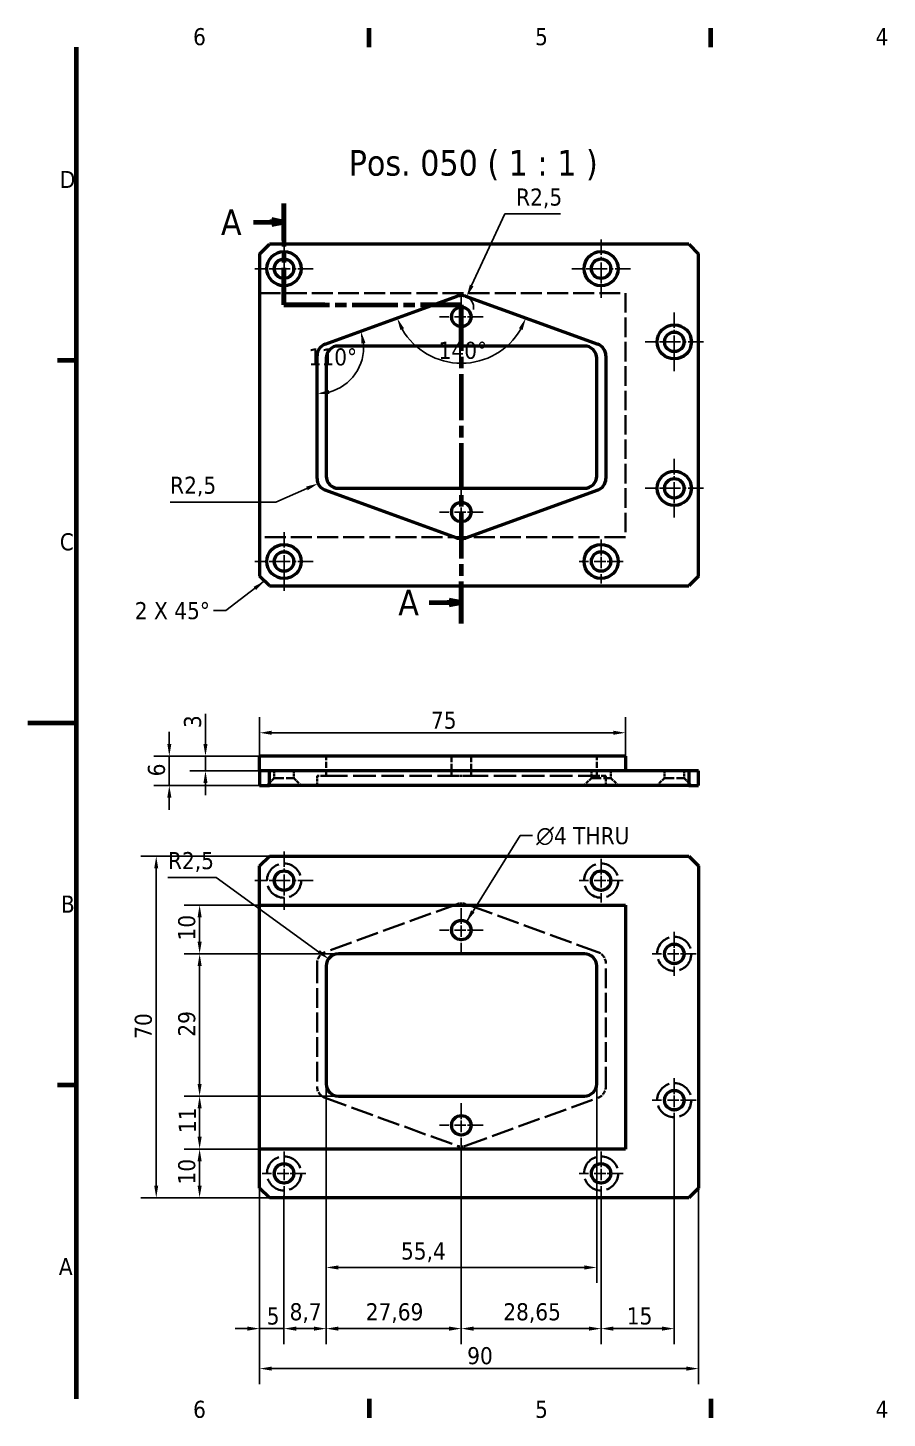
# Model space of a CAD drawing. Header units: millimetres. Extents: x 0 to 420, y 0 to 297.
# Drawn here: x 0 to 176.2, y 6 to 291 of the extents above; entities that cross this region are included whole.
import ezdxf

# ---------------------------------------------------------------- set-up
doc = ezdxf.new("R2010")
doc.units = ezdxf.units.MM
doc.linetypes.add('CHAIN', pattern=[0.3543, 0.2362, -0.0295, 0.0591, -0.0295])
doc.linetypes.add('DASHED', pattern=[0.2068, 0.1655, -0.0413])
for name, color, linetype, lineweight in [('Border (ISO)', 7, 'Continuous', 70), ('Center Mark (ISO)', 7, 'Continuous', 25), ('Dimension (ISO)', 7, 'Continuous', 25), ('Hidden (ISO)', 7, 'DASHED', 35), ('Section Line (ISO)', 7, 'CHAIN', 70), ('Symbol (ISO)', 7, 'Continuous', 25), ('Visible (ISO)', 7, 'Continuous', 50)]:
    doc.layers.add(name, color=color, linetype=linetype, lineweight=lineweight)
doc.styles.add('Label Text (ISO)', font='tahoma.ttf')
doc.styles.add('Note Text (ISO)', font='tahoma.ttf')
doc.styles.add('Text Style45', font='tahoma.ttf')
doc.dimstyles.new('Default - Method 1b (ISO)', dxfattribs={"dimtxt": 3.5, "dimasz": 2.5, "dimexe": 3.175, "dimexo": 0, "dimgap": 0.762, "dimtad": 1, "dimtoh": 1, "dimrnd": 1e-08, "dimtxsty": 'Note Text (ISO)', "dimcen": 0.09, "dimdle": 10, "dimclrd": 256, "dimclre": 256, "dimclrt": 256, "dimazin": 2, "dimtfac": 1, "dimtmove": 0, "dimatfit": 3, "dimfxl": 0, "dimtolj": 1, "dimlwd": -1, "dimlwe": -1, "dimarcsym": 0})
doc.dimstyles.new('Default - Method 1b (ISO)$7', dxfattribs={"dimtxt": 3.5, "dimasz": 2.5, "dimexe": 3.175, "dimexo": 0, "dimgap": 0.762, "dimtad": 1, "dimtoh": 1, "dimrnd": 1e-08, "dimtxsty": 'Note Text (ISO)', "dimcen": 0.09, "dimdle": 10, "dimclrd": 256, "dimclre": 256, "dimclrt": 256, "dimazin": 2, "dimtfac": 1, "dimtmove": 0, "dimatfit": 3, "dimfxl": 0, "dimtolj": 1, "dimlwd": -1, "dimlwe": -1, "dimarcsym": 0})
doc.dimstyles.new('Default - Method 2b (ISO)$7', dxfattribs={"dimtxt": 3.5, "dimasz": 2.5, "dimexe": 3.175, "dimexo": 0, "dimgap": 0.762, "dimtad": 1, "dimtih": 1, "dimtoh": 1, "dimrnd": 1e-08, "dimtxsty": 'Note Text (ISO)', "dimcen": 0.09, "dimdle": 10, "dimclrd": 256, "dimclre": 256, "dimclrt": 256, "dimazin": 2, "dimtfac": 1, "dimtmove": 0, "dimatfit": 3, "dimfxl": 0, "dimtolj": 1, "dimlwd": -1, "dimlwe": -1, "dimarcsym": 0})

# ---------------------------------------------------------------- blocks, each defined once
blk = doc.blocks.new('Borders Default Border')
at = {"layer": 'Border (ISO)'}
for p, q in [((70, 287), (70, 290.9)), ((140, 287), (140, 290.9)), ((10, 222.75), (6.1, 222.75)), ((10, 74.25), (6.1, 74.25)), ((70, 10), (70, 6.1)), ((140, 10), (140, 6.1))]:
    blk.add_line(p, q, dxfattribs=at)
at = {"layer": 'Border (ISO)', "flags": 128}
for points in [[(10, 10), (10, 287)], [(0, 148.5), (10, 148.5)]]:
    blk.add_lwpolyline(points, dxfattribs=at)
at = {"layer": 'Border (ISO)', "char_height": 3.5, "attachment_point": 7, "style": 'Note Text (ISO)'}
for s, insert in [('6', (33.88, 287.33)), ('5', (103.98, 287.33)), ('4', (173.78, 287.4)), ('D', (6.57, 258.13)), ('C', (6.56, 183.81)), ('B', (6.78, 109.63)), ('A', (6.36, 35.38)), ('6', (33.88, 6.03)), ('5', (103.98, 6.03)), ('4', (173.78, 6.1))]:
    blk.add_mtext(s, dxfattribs=dict(at, insert=insert))
blk = doc.blocks.new('2dTransSection0')
at = {"layer": 'Section Line (ISO)', "linetype": 'CHAIN', "ltscale": 37.170502}
blk.add_line((52.52, 254.92), (52.52, 234.18), dxfattribs=at)
at = {"layer": 'Section Line (ISO)', "linetype": 'Continuous', "lineweight": 140}
for p, q in [((52.52, 254.92), (52.52, 247.35)), ((52.52, 241.75), (52.52, 234.18)), ((52.52, 234.18), (60.91, 234.18)), ((80.49, 234.18), (88.87, 234.18)), ((88.87, 234.18), (88.87, 225.6)), ((88.87, 177.47), (88.87, 168.89))]:
    blk.add_line(p, q, dxfattribs=at)
at = {"layer": 'Section Line (ISO)', "linetype": 'Continuous'}
for p, q in [((46.25, 251.14), (50.02, 251.14)), ((52.52, 251.14), (50.02, 251.64)), ((50.02, 251.64), (50.02, 250.64)), ((50.02, 251.14), (52.52, 251.14)), ((50.02, 250.64), (52.52, 251.14)), ((82.28, 173.18), (86.37, 173.18)), ((88.87, 173.18), (86.37, 173.68)), ((86.37, 173.68), (86.37, 172.68)), ((86.37, 173.18), (88.87, 173.18)), ((86.37, 172.68), (88.87, 173.18))]:
    blk.add_line(p, q, dxfattribs=at)
at = {"layer": 'Section Line (ISO)', "linetype": 'CHAIN', "ltscale": 39.462791}
blk.add_line((52.52, 234.18), (88.87, 234.18), dxfattribs=at)
at = {"layer": 'Section Line (ISO)', "linetype": 'CHAIN', "ltscale": 40.016548}
blk.add_line((88.87, 234.18), (88.87, 168.89), dxfattribs=at)
at = {"layer": 'Section Line (ISO)', "linetype": 'Continuous', "flags": 128}
for points in [[(50.02, 250.64), (52.52, 251.14)], [(86.37, 172.68), (88.87, 173.18)]]:
    blk.add_lwpolyline(points, dxfattribs=at)
at = {"layer": 'Section Line (ISO)'}
for points in [[(50.02, 250.64), (52.52, 251.14), (50.02, 251.64), (50.02, 250.64)], [(86.37, 172.68), (88.87, 173.18), (86.37, 173.68), (86.37, 172.68)]]:
    blk.add_solid(points, dxfattribs=at)
at = {"layer": 'Section Line (ISO)', "char_height": 5.25, "attachment_point": 7, "style": 'Label Text (ISO)'}
for insert in [(39.59, 248.51), (75.94, 170.56)]:
    blk.add_mtext('A', dxfattribs=dict(at, insert=insert))
blk = doc.blocks.new('*D8')
at = {"layer": 'Defpoints', "color": 0}
for p in [(47.52, 61.19), (52.52, 51.69), (52.52, 24.38)]:
    blk.add_point(p, dxfattribs=at)
at = {"layer": 'Dimension (ISO)'}
for p, q in [((47.52, 61.19), (47.52, 21.21)), ((52.52, 51.69), (52.52, 21.21)), ((45.02, 24.38), (42.52, 24.38)), ((47.52, 24.38), (52.52, 24.38)), ((55.02, 24.38), (57.52, 24.38))]:
    blk.add_line(p, q, dxfattribs=at)
for points in [[(45.02, 24.8), (45.02, 23.96), (47.52, 24.38)], [(55.02, 24.8), (55.02, 23.96), (52.52, 24.38)]]:
    blk.add_solid(points, dxfattribs=at)
at = {"layer": 'Dimension (ISO)', "insert": (48.98, 28.72), "char_height": 3.5, "attachment_point": 1, "style": 'Note Text (ISO)'}
blk.add_mtext('\\A1;5', dxfattribs=at)
blk = doc.blocks.new('*D9')
at = {"layer": 'Defpoints', "color": 0}
for p in [(61.17, 74.54), (52.52, 51.69), (52.52, 24.38)]:
    blk.add_point(p, dxfattribs=at)
at = {"layer": 'Dimension (ISO)'}
for p, q in [((61.17, 74.54), (61.17, 21.21)), ((52.52, 51.69), (52.52, 21.21)), ((58.67, 24.38), (55.02, 24.38))]:
    blk.add_line(p, q, dxfattribs=at)
for points in [[(55.02, 24.8), (55.02, 23.96), (52.52, 24.38)], [(58.67, 24.8), (58.67, 23.96), (61.17, 24.38)]]:
    blk.add_solid(points, dxfattribs=at)
at = {"layer": 'Dimension (ISO)', "insert": (53.67, 29.59), "char_height": 3.5, "attachment_point": 1, "style": 'Note Text (ISO)'}
blk.add_mtext('\\A1;8,7', dxfattribs=at)
blk = doc.blocks.new('*D10')
at = {"layer": 'Defpoints', "color": 0}
for p in [(61.17, 74.54), (88.87, 61.55), (88.87, 24.38)]:
    blk.add_point(p, dxfattribs=at)
at = {"layer": 'Dimension (ISO)'}
for p, q in [((61.17, 74.54), (61.17, 21.21)), ((88.87, 61.55), (88.87, 21.21)), ((63.67, 24.38), (86.37, 24.38))]:
    blk.add_line(p, q, dxfattribs=at)
for points in [[(63.67, 24.8), (63.67, 23.96), (61.17, 24.38)], [(86.37, 24.8), (86.37, 23.96), (88.87, 24.38)]]:
    blk.add_solid(points, dxfattribs=at)
at = {"layer": 'Dimension (ISO)', "insert": (69.27, 29.59), "char_height": 3.5, "attachment_point": 1, "style": 'Note Text (ISO)'}
blk.add_mtext('\\A1;27,69', dxfattribs=at)
blk = doc.blocks.new('*D11')
at = {"layer": 'Defpoints', "color": 0}
for p in [(88.87, 61.55), (117.52, 51.69), (117.52, 24.38)]:
    blk.add_point(p, dxfattribs=at)
at = {"layer": 'Dimension (ISO)'}
for p, q in [((88.87, 61.55), (88.87, 21.21)), ((117.52, 51.69), (117.52, 21.21)), ((91.37, 24.38), (115.02, 24.38))]:
    blk.add_line(p, q, dxfattribs=at)
for points in [[(91.37, 24.8), (91.37, 23.96), (88.87, 24.38)], [(115.02, 24.8), (115.02, 23.96), (117.52, 24.38)]]:
    blk.add_solid(points, dxfattribs=at)
at = {"layer": 'Dimension (ISO)', "insert": (97.47, 29.59), "char_height": 3.5, "attachment_point": 1, "style": 'Note Text (ISO)'}
blk.add_mtext('\\A1;28,65', dxfattribs=at)
blk = doc.blocks.new('*D12')
at = {"layer": 'Defpoints', "color": 0}
for p in [(132.52, 66.69), (117.52, 51.69), (132.52, 24.38)]:
    blk.add_point(p, dxfattribs=at)
at = {"layer": 'Dimension (ISO)'}
for p, q in [((132.52, 66.69), (132.52, 21.21)), ((117.52, 51.69), (117.52, 21.21)), ((120.02, 24.38), (130.02, 24.38))]:
    blk.add_line(p, q, dxfattribs=at)
for points in [[(120.02, 24.8), (120.02, 23.96), (117.52, 24.38)], [(130.02, 24.8), (130.02, 23.96), (132.52, 24.38)]]:
    blk.add_solid(points, dxfattribs=at)
at = {"layer": 'Dimension (ISO)', "insert": (122.79, 28.73), "char_height": 3.5, "attachment_point": 1, "style": 'Note Text (ISO)'}
blk.add_mtext('\\A1;15', dxfattribs=at)
blk = doc.blocks.new('*D13')
at = {"layer": 'Defpoints', "color": 0}
for p in [(47.52, 61.19), (137.52, 53.19), (137.52, 16.19)]:
    blk.add_point(p, dxfattribs=at)
at = {"layer": 'Dimension (ISO)'}
for p, q in [((47.52, 61.19), (47.52, 13.01)), ((137.52, 53.19), (137.52, 13.01)), ((50.02, 16.19), (135.02, 16.19))]:
    blk.add_line(p, q, dxfattribs=at)
for points in [[(50.02, 16.6), (50.02, 15.77), (47.52, 16.19)], [(135.02, 16.6), (135.02, 15.77), (137.52, 16.19)]]:
    blk.add_solid(points, dxfattribs=at)
at = {"layer": 'Dimension (ISO)', "insert": (90.07, 20.59), "char_height": 3.5, "attachment_point": 1, "style": 'Note Text (ISO)'}
blk.add_mtext('\\A1;90', dxfattribs=at)
blk = doc.blocks.new('*D14')
at = {"layer": 'Defpoints', "color": 0}
for p in [(35.22, 61.19), (47.52, 61.19), (49.52, 51.19)]:
    blk.add_point(p, dxfattribs=at)
at = {"layer": 'Dimension (ISO)'}
for p, q in [((47.52, 61.19), (32.05, 61.19)), ((35.22, 53.69), (35.22, 58.69)), ((49.52, 51.19), (32.05, 51.19))]:
    blk.add_line(p, q, dxfattribs=at)
for points in [[(34.81, 58.69), (35.64, 58.69), (35.22, 61.19)], [(34.81, 53.69), (35.64, 53.69), (35.22, 51.19)]]:
    blk.add_solid(points, dxfattribs=at)
at = {"layer": 'Dimension (ISO)', "insert": (30.82, 53.92), "char_height": 3.5, "attachment_point": 1, "rotation": 90, "style": 'Note Text (ISO)'}
blk.add_mtext('\\A1;10', dxfattribs=at)
blk = doc.blocks.new('*D15')
at = {"layer": 'Defpoints', "color": 0}
for p in [(63.67, 72.04), (35.22, 61.19), (47.52, 61.19)]:
    blk.add_point(p, dxfattribs=at)
at = {"layer": 'Dimension (ISO)'}
for p, q in [((63.67, 72.04), (32.05, 72.04)), ((35.22, 69.54), (35.22, 63.69)), ((47.52, 61.19), (32.05, 61.19))]:
    blk.add_line(p, q, dxfattribs=at)
for points in [[(34.81, 69.54), (35.64, 69.54), (35.22, 72.04)], [(34.81, 63.69), (35.64, 63.69), (35.22, 61.19)]]:
    blk.add_solid(points, dxfattribs=at)
at = {"layer": 'Dimension (ISO)', "insert": (30.95, 64.45), "char_height": 3.5, "attachment_point": 1, "rotation": 90, "style": 'Note Text (ISO)'}
blk.add_mtext('\\A1;11', dxfattribs=at)
blk = doc.blocks.new('*D16')
at = {"layer": 'Defpoints', "color": 0}
for p in [(35.22, 101.19), (63.67, 101.19), (63.67, 72.04)]:
    blk.add_point(p, dxfattribs=at)
at = {"layer": 'Dimension (ISO)'}
for p, q in [((63.67, 101.19), (32.05, 101.19)), ((35.22, 74.54), (35.22, 98.69)), ((63.67, 72.04), (32.05, 72.04))]:
    blk.add_line(p, q, dxfattribs=at)
for points in [[(34.81, 98.69), (35.64, 98.69), (35.22, 101.19)], [(34.81, 74.54), (35.64, 74.54), (35.22, 72.04)]]:
    blk.add_solid(points, dxfattribs=at)
at = {"layer": 'Dimension (ISO)', "insert": (30.82, 84.21), "char_height": 3.5, "attachment_point": 1, "rotation": 90, "style": 'Note Text (ISO)'}
blk.add_mtext('\\A1;29', dxfattribs=at)
blk = doc.blocks.new('*D17')
at = {"layer": 'Defpoints', "color": 0}
for p in [(35.22, 111.19), (47.52, 111.19), (63.67, 101.19)]:
    blk.add_point(p, dxfattribs=at)
at = {"layer": 'Dimension (ISO)'}
for p, q in [((47.52, 111.19), (32.05, 111.19)), ((35.22, 103.69), (35.22, 108.69)), ((63.67, 101.19), (32.05, 101.19))]:
    blk.add_line(p, q, dxfattribs=at)
for points in [[(34.81, 108.69), (35.64, 108.69), (35.22, 111.19)], [(34.81, 103.69), (35.64, 103.69), (35.22, 101.19)]]:
    blk.add_solid(points, dxfattribs=at)
at = {"layer": 'Dimension (ISO)', "insert": (30.82, 103.92), "char_height": 3.5, "attachment_point": 1, "rotation": 90, "style": 'Note Text (ISO)'}
blk.add_mtext('\\A1;10', dxfattribs=at)
blk = doc.blocks.new('*D18')
at = {"layer": 'Defpoints', "color": 0}
for p in [(49.52, 121.19), (26.33, 51.19), (49.52, 51.19)]:
    blk.add_point(p, dxfattribs=at)
at = {"layer": 'Dimension (ISO)'}
for p, q in [((49.52, 121.19), (23.15, 121.19)), ((26.33, 118.69), (26.33, 53.69)), ((49.52, 51.19), (23.15, 51.19))]:
    blk.add_line(p, q, dxfattribs=at)
for points in [[(25.91, 118.69), (26.74, 118.69), (26.33, 121.19)], [(25.91, 53.69), (26.74, 53.69), (26.33, 51.19)]]:
    blk.add_solid(points, dxfattribs=at)
at = {"layer": 'Dimension (ISO)', "insert": (21.92, 83.77), "char_height": 3.5, "attachment_point": 1, "rotation": 90, "style": 'Note Text (ISO)'}
blk.add_mtext('\\A1;70', dxfattribs=at)
blk = doc.blocks.new('*D19')
at = {"layer": 'Defpoints', "color": 0}
for p in [(61.17, 74.54), (116.62, 74.54), (116.62, 36.91)]:
    blk.add_point(p, dxfattribs=at)
at = {"layer": 'Dimension (ISO)'}
for p, q in [((61.17, 74.54), (61.17, 33.74)), ((116.62, 74.54), (116.62, 33.74)), ((63.67, 36.91), (114.12, 36.91))]:
    blk.add_line(p, q, dxfattribs=at)
for points in [[(63.67, 37.33), (63.67, 36.49), (61.17, 36.91)], [(114.12, 37.33), (114.12, 36.49), (116.62, 36.91)]]:
    blk.add_solid(points, dxfattribs=at)
at = {"layer": 'Dimension (ISO)', "insert": (76.5, 42.04), "char_height": 3.5, "attachment_point": 1, "style": 'Note Text (ISO)'}
blk.add_mtext('\\A1;55,4', dxfattribs=at)
blk = doc.blocks.new('*D20')
at = {"layer": 'Defpoints', "color": 0}
for p in [(47.52, 141.7), (29.01, 135.7), (49.52, 135.7)]:
    blk.add_point(p, dxfattribs=at)
at = {"layer": 'Dimension (ISO)'}
for p, q in [((29.01, 144.2), (29.01, 146.7)), ((47.52, 141.7), (25.84, 141.7)), ((29.01, 141.7), (29.01, 135.7)), ((49.52, 135.7), (25.84, 135.7)), ((29.01, 133.2), (29.01, 130.7))]:
    blk.add_line(p, q, dxfattribs=at)
for points in [[(28.6, 144.2), (29.43, 144.2), (29.01, 141.7)], [(28.6, 133.2), (29.43, 133.2), (29.01, 135.7)]]:
    blk.add_solid(points, dxfattribs=at)
at = {"layer": 'Dimension (ISO)', "insert": (24.61, 137.56), "char_height": 3.5, "attachment_point": 1, "rotation": 90, "style": 'Note Text (ISO)'}
blk.add_mtext('\\A1;6', dxfattribs=at)
blk = doc.blocks.new('*D21')
at = {"layer": 'Defpoints', "color": 0}
for p in [(47.52, 141.7), (36.42, 138.7), (49.52, 138.7)]:
    blk.add_point(p, dxfattribs=at)
at = {"layer": 'Dimension (ISO)'}
for p, q in [((36.42, 144.2), (36.42, 150.35)), ((47.52, 141.7), (33.25, 141.7)), ((36.42, 138.7), (36.42, 141.7)), ((49.52, 138.7), (33.25, 138.7)), ((36.42, 136.2), (36.42, 133.7))]:
    blk.add_line(p, q, dxfattribs=at)
for points in [[(36.01, 144.2), (36.84, 144.2), (36.42, 141.7)], [(36.01, 136.2), (36.84, 136.2), (36.42, 138.7)]]:
    blk.add_solid(points, dxfattribs=at)
at = {"layer": 'Dimension (ISO)', "insert": (32.02, 147.46), "char_height": 3.5, "attachment_point": 1, "rotation": 90, "style": 'Note Text (ISO)'}
blk.add_mtext('\\A1;3', dxfattribs=at)
blk = doc.blocks.new('*D22')
at = {"layer": 'Defpoints', "color": 0}
for p in [(122.52, 146.49), (47.52, 141.7), (122.52, 141.7)]:
    blk.add_point(p, dxfattribs=at)
at = {"layer": 'Dimension (ISO)'}
for p, q in [((47.52, 141.7), (47.52, 149.67)), ((122.52, 141.7), (122.52, 149.67)), ((50.02, 146.49), (120.02, 146.49))]:
    blk.add_line(p, q, dxfattribs=at)
for points in [[(50.02, 146.91), (50.02, 146.08), (47.52, 146.49)], [(120.02, 146.91), (120.02, 146.08), (122.52, 146.49)]]:
    blk.add_solid(points, dxfattribs=at)
at = {"layer": 'Dimension (ISO)', "insert": (82.64, 150.83), "char_height": 3.5, "attachment_point": 1, "style": 'Note Text (ISO)'}
blk.add_mtext('\\A1;75', dxfattribs=at)
blk = doc.blocks.new('*D23')
at = {"layer": 'Defpoints', "color": 0}
for p in [(59.3, 225.52), (60.95, 226.12), (65, 217.86), (59.3, 198.57)]:
    blk.add_point(p, dxfattribs=at)
at = {"layer": 'Dimension (ISO)'}
blk.add_arc((59.3, 225.52), 9.55, 285.0432, 4.8846, dxfattribs=at)
for points in [[(68.41, 226.24), (69.22, 226.42), (68.28, 228.78)], [(61.83, 215.89), (61.72, 216.71), (59.3, 215.97)]]:
    blk.add_solid(points, dxfattribs=at)
at = {"layer": 'Dimension (ISO)', "insert": (57.56, 225.27), "char_height": 3.5, "attachment_point": 1, "style": 'Note Text (ISO)'}
blk.add_mtext('\\A1;110°', dxfattribs=at)
blk = doc.blocks.new('*D24')
at = {"layer": 'Defpoints', "color": 0}
for p in [(88.9, 236.25), (89.75, 235.94), (60.95, 226.12), (83.33, 223.36)]:
    blk.add_point(p, dxfattribs=at)
at = {"layer": 'Dimension (ISO)'}
blk.add_arc((88.9, 236.25), 14.04, 210.142, 329.858, dxfattribs=at)
for points in [[(76.38, 229.02), (77.13, 229.38), (75.7, 231.47)], [(100.67, 229.38), (101.42, 229.02), (102.1, 231.47)]]:
    blk.add_solid(points, dxfattribs=at)
at = {"layer": 'Dimension (ISO)', "insert": (84.21, 226.62), "char_height": 3.5, "attachment_point": 1, "style": 'Note Text (ISO)'}
blk.add_mtext('\\A1;140°', dxfattribs=at)
blk = doc.blocks.new('*D25')
at = {"layer": 'Defpoints', "color": 0}
for p in [(59.51, 197.57), (61.8, 198.57)]:
    blk.add_point(p, dxfattribs=at)
at = {"layer": 'Dimension (ISO)'}
for p, q in [((29.18, 193.77), (50.87, 193.77)), ((50.87, 193.77), (57.22, 196.56))]:
    blk.add_line(p, q, dxfattribs=at)
blk.add_solid([(57.05, 196.94), (57.39, 196.18), (59.51, 197.57)], dxfattribs=at)
at = {"layer": 'Dimension (ISO)', "insert": (29.18, 198.97), "char_height": 3.5, "attachment_point": 1, "style": 'Note Text (ISO)'}
blk.add_mtext('\\A1;R2,5', dxfattribs=at)
blk = doc.blocks.new('*D26')
at = {"layer": 'Defpoints', "color": 0}
for p in [(89.95, 235.86), (88.9, 233.59)]:
    blk.add_point(p, dxfattribs=at)
at = {"layer": 'Dimension (ISO)'}
for p, q in [((97.77, 252.82), (90.99, 238.13)), ((109.2, 252.82), (97.77, 252.82))]:
    blk.add_line(p, q, dxfattribs=at)
blk.add_arc((88.9, 233.59), 2.5, 352.4681, 70.0722, dxfattribs=at)
blk.add_solid([(90.62, 238.31), (91.37, 237.96), (89.95, 235.86)], dxfattribs=at)
at = {"layer": 'Dimension (ISO)', "insert": (100.11, 258.03), "char_height": 3.5, "attachment_point": 1, "style": 'Note Text (ISO)'}
blk.add_mtext('\\A1;R2,5', dxfattribs=at)
blk = doc.blocks.new('*D27')
at = {"layer": 'Defpoints', "color": 0}
for p in [(61.65, 100.15), (63.67, 98.69)]:
    blk.add_point(p, dxfattribs=at)
at = {"layer": 'Dimension (ISO)'}
for p, q in [((28.73, 116.83), (38.59, 116.83)), ((38.59, 116.83), (59.62, 101.62))]:
    blk.add_line(p, q, dxfattribs=at)
blk.add_solid([(59.87, 101.96), (59.38, 101.28), (61.65, 100.15)], dxfattribs=at)
at = {"layer": 'Dimension (ISO)', "insert": (28.73, 122.04), "char_height": 3.5, "attachment_point": 1, "style": 'Note Text (ISO)'}
blk.add_mtext('\\A1;R2,5', dxfattribs=at)

msp = doc.modelspace()

# ---------------------------------------------------------------- linework, layer by layer
at = {"layer": 'Center Mark (ISO)', "linetype": 'CHAIN', "ltscale": 13.334389}
for p, q in [((52.5246, 247.5951), (52.5246, 235.5951)), ((117.5246, 247.5951), (117.5246, 235.5951)), ((58.5246, 241.5951), (46.5246, 241.5951)), ((123.5246, 241.5951), (111.5246, 241.5951)), ((132.5246, 232.5951), (132.5246, 220.5951)), ((138.5246, 226.5951), (126.5246, 226.5951)), ((132.5246, 202.5951), (132.5246, 190.5951)), ((138.5246, 196.5951), (126.5246, 196.5951)), ((52.5246, 187.5951), (52.5246, 175.5951)), ((58.5246, 181.5951), (46.5246, 181.5951)), ((52.5246, 122.1876), (52.5246, 110.1876)), ((58.5246, 116.1876), (46.5246, 116.1876))]:
    msp.add_line(p, q, dxfattribs=at)
at = {"layer": 'Center Mark (ISO)', "linetype": 'CHAIN', "ltscale": 10.000767}
for p, q in [((88.8696, 236.2301), (88.8696, 227.2301)), ((93.3696, 231.7301), (84.3696, 231.7301)), ((88.8696, 196.2301), (88.8696, 187.2301)), ((93.3696, 191.7301), (84.3696, 191.7301)), ((117.5246, 186.0951), (117.5246, 177.0951)), ((122.0246, 181.5951), (113.0246, 181.5951)), ((117.5246, 120.6876), (117.5246, 111.6876)), ((122.0246, 116.1876), (113.0246, 116.1876)), ((88.8696, 110.5526), (88.8696, 101.5526)), ((93.3696, 106.0526), (84.3696, 106.0526)), ((132.5246, 105.6876), (132.5246, 96.6876)), ((137.0246, 101.1876), (128.0246, 101.1876)), ((132.5246, 75.6876), (132.5246, 66.6876)), ((88.8696, 70.5526), (88.8696, 61.5526)), ((137.0246, 71.1876), (128.0246, 71.1876)), ((93.3696, 66.0526), (84.3696, 66.0526)), ((52.5246, 60.6876), (52.5246, 51.6876)), ((117.5246, 60.6876), (117.5246, 51.6876)), ((57.0246, 56.1876), (48.0246, 56.1876)), ((122.0246, 56.1876), (113.0246, 56.1876))]:
    msp.add_line(p, q, dxfattribs=at)
at = {"layer": 'Hidden (ISO)', "ltscale": 25.904945}
for p, q in [((47.5246, 236.5951), (122.5246, 236.5951)), ((122.5246, 186.5951), (47.5246, 186.5951))]:
    msp.add_line(p, q, dxfattribs=at)
at = {"layer": 'Hidden (ISO)', "ltscale": 24.17795}
msp.add_line((122.5246, 236.5951), (122.5246, 186.5951), dxfattribs=at)
at = {"layer": 'Hidden (ISO)', "ltscale": 7.615002}
for p, q in [((61.1746, 137.6969), (61.1746, 141.6969)), ((86.8696, 141.6969), (86.8696, 137.6969)), ((90.8696, 141.6969), (90.8696, 137.6969)), ((116.6246, 137.6969), (116.6246, 141.6969))]:
    msp.add_line(p, q, dxfattribs=at)
at = {"layer": 'Hidden (ISO)', "ltscale": 4.038418}
for p, q in [((50.5246, 137.1969), (49.0246, 135.6969)), ((54.5246, 137.1969), (56.0246, 135.6969)), ((115.5246, 137.1969), (114.0246, 135.6969)), ((119.5246, 137.1969), (121.0246, 135.6969)), ((130.5246, 137.1969), (129.0246, 135.6969)), ((134.5246, 137.1969), (136.0246, 135.6969))]:
    msp.add_line(p, q, dxfattribs=at)
at = {"layer": 'Hidden (ISO)', "ltscale": 2.855563}
for p, q in [((50.5246, 138.6969), (50.5246, 137.1969)), ((54.5246, 138.6969), (54.5246, 137.1969)), ((115.5246, 138.6969), (115.5246, 137.1969)), ((119.5246, 138.6969), (119.5246, 137.1969)), ((130.5246, 138.6969), (130.5246, 137.1969)), ((134.5246, 138.6969), (134.5246, 137.1969))]:
    msp.add_line(p, q, dxfattribs=at)
at = {"layer": 'Hidden (ISO)', "ltscale": 11.961675}
for p, q in [((50.5246, 137.1969), (54.5246, 137.1969)), ((115.5246, 137.1969), (119.5246, 137.1969)), ((130.5246, 137.1969), (134.5246, 137.1969))]:
    msp.add_line(p, q, dxfattribs=at)
at = {"layer": 'Hidden (ISO)', "ltscale": 3.807451}
for p, q in [((59.2996, 135.6969), (59.2996, 137.6969)), ((118.4996, 135.6969), (118.4996, 137.6969))]:
    msp.add_line(p, q, dxfattribs=at)
at = {"layer": 'Hidden (ISO)', "ltscale": 5.820653}
for p, q in [((60.9476, 137.6969), (59.2996, 137.6969)), ((118.4996, 137.6969), (116.8517, 137.6969))]:
    msp.add_line(p, q, dxfattribs=at)
at = {"layer": 'Hidden (ISO)', "ltscale": 27.878155}
for p, q in [((60.9476, 137.6969), (88.0476, 137.6969)), ((89.7517, 137.6969), (116.8517, 137.6969)), ((88.0476, 111.3855), (60.9476, 101.5606)), ((116.8517, 101.5606), (89.7517, 111.3855)), ((60.9476, 71.6646), (88.0476, 61.8397)), ((89.7517, 61.8397), (116.8517, 71.6646))]:
    msp.add_line(p, q, dxfattribs=at)
at = {"layer": 'Hidden (ISO)', "ltscale": 3.310613}
msp.add_line((89.7517, 137.6969), (88.0476, 137.6969), dxfattribs=at)
at = {"layer": 'Hidden (ISO)', "ltscale": 24.366934}
for p, q in [((59.2996, 99.2103), (59.2996, 74.0149)), ((118.4996, 74.0149), (118.4996, 99.2103))]:
    msp.add_line(p, q, dxfattribs=at)
at = {"layer": 'Hidden (ISO)', "ltscale": 26.585045}
for centre in [(52.5246, 116.1876), (117.5246, 116.1876), (132.5246, 101.1876), (132.5246, 71.1876), (52.5246, 56.1876), (117.5246, 56.1876)]:
    msp.add_circle(centre, 3.5, dxfattribs=at)
at = {"layer": 'Hidden (ISO)', "ltscale": 3.310613}
for centre, start, end in [((88.8996, 109.0352), 70.072244, 109.927756), ((88.8996, 64.19), 250.072244, 289.927756)]:
    msp.add_arc(centre, 2.5, start, end, dxfattribs=at)
at = {"layer": 'Hidden (ISO)', "ltscale": 5.820653}
for centre, start, end in [((61.7996, 99.2103), 109.927756, 180), ((115.9996, 99.2103), 0, 70.072244), ((61.7996, 74.0149), 180, 250.072244), ((115.9996, 74.0149), 289.927756, 0)]:
    msp.add_arc(centre, 2.5, start, end, dxfattribs=at)
at = {"layer": 'Visible (ISO)'}
for p, q in [((47.5246, 244.5951), (49.5246, 246.5951)), ((135.5246, 246.5951), (49.5246, 246.5951)), ((135.5246, 246.5951), (137.5246, 244.5951)), ((47.5246, 244.5951), (47.5246, 178.5951)), ((137.5246, 178.5951), (137.5246, 244.5951)), ((60.9476, 226.1181), (88.0476, 235.943)), ((89.7517, 235.943), (116.8517, 226.1181)), ((114.1246, 225.7451), (63.6746, 225.7451)), ((59.2996, 198.5724), (59.2996, 223.7678)), ((61.1746, 223.2451), (61.1746, 199.0951)), ((116.6246, 199.0951), (116.6246, 223.2451)), ((118.4996, 223.7678), (118.4996, 198.5724)), ((88.0476, 186.3971), (60.9476, 196.2221)), ((63.6746, 196.5951), (114.1246, 196.5951)), ((116.8517, 196.2221), (89.7517, 186.3971)), ((49.5246, 176.5951), (47.5246, 178.5951)), ((137.5246, 178.5951), (135.5246, 176.5951)), ((49.5246, 176.5951), (135.5246, 176.5951)), ((47.5246, 138.6969), (47.5246, 141.6969)), ((122.5246, 141.6969), (47.5246, 141.6969)), ((122.5246, 141.6969), (122.5246, 138.6969)), ((49.5246, 138.6969), (47.5246, 138.6969)), ((47.5246, 138.6969), (47.5246, 135.6969)), ((49.5246, 135.6969), (49.5246, 138.6969)), ((135.5246, 138.6969), (49.5246, 138.6969)), ((137.5246, 138.6969), (135.5246, 138.6969)), ((135.5246, 138.6969), (135.5246, 135.6969)), ((137.5246, 135.6969), (137.5246, 138.6969)), ((47.5246, 135.6969), (49.5246, 135.6969)), ((135.5246, 135.6969), (49.5246, 135.6969)), ((135.5246, 135.6969), (137.5246, 135.6969)), ((47.5246, 119.1876), (49.5246, 121.1876)), ((49.5246, 121.1876), (135.5246, 121.1876)), ((135.5246, 121.1876), (137.5246, 119.1876)), ((47.5246, 111.1876), (47.5246, 119.1876)), ((137.5246, 119.1876), (137.5246, 53.1876)), ((47.5246, 61.1876), (47.5246, 111.1876)), ((47.5246, 111.1876), (122.5246, 111.1876)), ((122.5246, 111.1876), (122.5246, 61.1876)), ((114.1246, 101.1876), (63.6746, 101.1876)), ((61.1746, 98.6876), (61.1746, 74.5376)), ((116.6246, 74.5376), (116.6246, 98.6876)), ((63.6746, 72.0376), (114.1246, 72.0376)), ((47.5246, 53.1876), (47.5246, 61.1876)), ((122.5246, 61.1876), (47.5246, 61.1876)), ((49.5246, 51.1876), (47.5246, 53.1876)), ((137.5246, 53.1876), (135.5246, 51.1876)), ((135.5246, 51.1876), (49.5246, 51.1876))]:
    msp.add_line(p, q, dxfattribs=at)
for centre, radius in [((52.5246, 241.5951), 3.5), ((117.5246, 241.5951), 3.5), ((52.5246, 241.5951), 2), ((117.5246, 241.5951), 2), ((88.8696, 231.7301), 2), ((132.5246, 226.5951), 3.5), ((132.5246, 226.5951), 2), ((132.5246, 196.5951), 3.5), ((132.5246, 196.5951), 2), ((88.8696, 191.7301), 2), ((52.5246, 181.5951), 3.5), ((52.5246, 181.5951), 2), ((117.5246, 181.5951), 3.5), ((117.5246, 181.5951), 2), ((52.5246, 116.1876), 2), ((117.5246, 116.1876), 2), ((88.8696, 106.0526), 2), ((132.5246, 101.1876), 2), ((132.5246, 71.1876), 2), ((88.8696, 66.0526), 2), ((52.5246, 56.1876), 2), ((117.5246, 56.1876), 2)]:
    msp.add_circle(centre, radius, dxfattribs=at)
for centre, start, end in [((88.8996, 233.5927), 70.072244, 109.927756), ((61.7996, 223.7678), 109.927756, 180), ((63.6746, 223.2451), 90, 180), ((114.1246, 223.2451), 0, 90), ((115.9996, 223.7678), 0, 70.072244), ((61.7996, 198.5724), 180, 250.072244), ((63.6746, 199.0951), 180, 270), ((114.1246, 199.0951), 270, 0), ((115.9996, 198.5724), 289.927756, 0), ((88.8996, 188.7475), 250.072244, 289.927756), ((63.6746, 98.6876), 90, 180), ((114.1246, 98.6876), 0, 90), ((63.6746, 74.5376), 180, 270), ((114.1246, 74.5376), 270, 0)]:
    msp.add_arc(centre, 2.5, start, end, dxfattribs=at)

# ---------------------------------------------------------------- block references
msp.add_blockref('Borders Default Border', (0, 0))
at = {"layer": 'Section Line (ISO)'}
msp.add_blockref('2dTransSection0', (0, 0), dxfattribs=at)

# ---------------------------------------------------------------- texts
at = {"layer": 'Symbol (ISO)'}
for s, insert, char_height, attachment_point, style in [('Pos. 050 ( 1 : 1 )', (65.7913, 259.7183), 5.24, 7, 'Text Style45'), ('2 X 45°', (37.3316, 173.2697), 3.5, 3, 'Note Text (ISO)')]:
    msp.add_mtext(s, dxfattribs=dict(at, insert=insert, char_height=char_height, attachment_point=attachment_point, style=style))
at = {"layer": 'Symbol (ISO)', "insert": (104.2238, 127.1602), "char_height": 3.5, "width": 20.459143, "attachment_point": 1, "line_spacing_factor": 0.6125, "style": 'Note Text (ISO)'}
msp.add_mtext('\\fAIGDT|b0|i0;\\H3.5000;n\\fTahoma|b0|i0;\\H3.5000;4 THRU', dxfattribs=at)

# ---------------------------------------------------------------- dimensions: what is measured, and where the dimension line sits
at = {"layer": 'Dimension (ISO)'}
for center, mpoint, picture, middle in [((88.8996, 233.5927), (89.9469, 235.8627), '*D26', (104.6547, 252.8248)), ((61.7996, 198.5724), (59.5109, 197.5666), '*D25', (33.731, 193.7676)), ((63.6746, 98.6876), (61.649, 100.1528), '*D27', (33.2794, 116.8337))]:
    dim = msp.add_radius_dim(center=center, mpoint=mpoint, dimstyle='Default - Method 1b (ISO)', override={"dimgap": 0.762, "dimtih": 1, "dimdec": 2, "dimlfac": 1, "dimcen": 0, "dimtol": 0, "dimlim": 0, "dimtp": 0, "dimtm": 0, "dimtdec": 2, "dimtofl": 0}, dxfattribs=at)
    dim.commit()
    dim.dimension.update_dxf_attribs({"geometry": picture, "text_midpoint": middle, "dimtype": 164})
for base, center, p1, p2, picture, middle in [((83.3324, 223.3606), (88.8996, 236.2519), (60.9476, 226.1181), (89.7517, 235.943), '*D24', (88.8996, 222.2098)), ((64.9989, 217.8585), (59.2996, 225.5206), (59.2996, 198.5724), (60.9476, 226.1181), '*D23', (67.1185, 220.0385))]:
    dim = msp.add_angular_dim_3p(base=base, center=center, p1=p1, p2=p2, dimstyle='Default - Method 1b (ISO)', override={"dimgap": 0.762, "dimtad": 2, "dimtih": 1, "dimse1": 1, "dimse2": 1, "dimadec": 0, "dimtol": 0, "dimlim": 0, "dimtp": 0, "dimtm": 0, "dimtdec": 2}, dxfattribs=at)
    dim.commit()
    dim.dimension.update_dxf_attribs({"geometry": picture, "text_midpoint": middle, "dimtype": 165})
for base, p1, p2, angle, override, picture, middle in [((36.4248, 138.6969), (47.5246, 141.6969), (49.5246, 138.6969), 90, {"dimgap": 0.762, "dimtoh": 0, "dimdec": 2, "dimtol": 0, "dimlim": 0, "dimtp": 0, "dimtm": 0, "dimtdec": 2, "dimtofl": 1, "dimatfit": 1}, '*D21', (36.4248, 148.5226)), ((122.5246, 146.4926), (47.5246, 141.6969), (122.5246, 141.6969), 180, {"dimgap": 0.762, "dimtoh": 0, "dimdec": 2, "dimtol": 0, "dimlim": 0, "dimtp": 0, "dimtm": 0, "dimtdec": 2, "dimtofl": 0, "dimatfit": 1}, '*D22', (85.0246, 146.4926)), ((29.0142, 135.6969), (47.5246, 141.6969), (49.5246, 135.6969), 90, {"dimgap": 0.762, "dimtoh": 0, "dimdec": 2, "dimtol": 0, "dimlim": 0, "dimtp": 0, "dimtm": 0, "dimtdec": 2, "dimtofl": 1, "dimatfit": 1}, '*D20', (29.0142, 138.6969)), ((26.3272, 51.1876), (49.5246, 121.1876), (49.5246, 51.1876), 270, {"dimgap": 0.762, "dimtoh": 0, "dimdec": 2, "dimtol": 0, "dimlim": 0, "dimtp": 0, "dimtm": 0, "dimtdec": 2, "dimtofl": 0, "dimatfit": 1}, '*D18', (26.3272, 86.1876)), ((35.2249, 111.1876), (63.6746, 101.1876), (47.5246, 111.1876), 90, {"dimgap": 0.762, "dimtoh": 0, "dimdec": 2, "dimtol": 0, "dimlim": 0, "dimtp": 0, "dimtm": 0, "dimtdec": 2, "dimtofl": 0, "dimatfit": 1}, '*D17', (35.2249, 106.1876)), ((35.2249, 101.1876), (63.6746, 72.0376), (63.6746, 101.1876), 270, {"dimgap": 0.762, "dimtoh": 0, "dimdec": 0, "dimtol": 0, "dimlim": 0, "dimtp": 0, "dimtm": 0, "dimtdec": 2, "dimtofl": 0, "dimatfit": 1}, '*D16', (35.2249, 86.6126)), ((52.5246488, 24.3815650363), (61.1746488, 74.5376045264), (52.5246488, 51.6876045264), 180, {"dimgap": 0.762, "dimtoh": 0, "dimdec": 1, "dimtol": 0, "dimlim": 0, "dimtp": 0, "dimtm": 0, "dimtdec": 2, "dimtofl": 0, "dimatfit": 1}, '*D9', (56.8496488, 24.3815650363)), ((88.8696488, 24.3815650363), (61.1746488, 74.5376045264), (88.8696488, 61.5526045264), 180, {"dimgap": 0.762, "dimtoh": 0, "dimdec": 2, "dimtol": 0, "dimlim": 0, "dimtp": 0, "dimtm": 0, "dimtdec": 2, "dimtofl": 0, "dimatfit": 1}, '*D10', (75.0221488, 24.3815650363)), ((116.6246488, 36.9111635336), (61.1746488, 74.5376045264), (116.6246488, 74.5376045264), 180, {"dimgap": 0.762, "dimtoh": 0, "dimdec": 1, "dimtol": 0, "dimlim": 0, "dimtp": 0, "dimtm": 0, "dimtdec": 2, "dimtofl": 0, "dimatfit": 1}, '*D19', (80.9636631734, 36.9111635336)), ((35.2249, 61.1876), (63.6746, 72.0376), (47.5246, 61.1876), 270, {"dimgap": 0.762, "dimtoh": 0, "dimdec": 0, "dimtol": 0, "dimlim": 0, "dimtp": 0, "dimtm": 0, "dimtdec": 2, "dimtofl": 0, "dimatfit": 1}, '*D15', (35.2249, 66.6126)), ((132.5246, 24.3816), (117.5246, 51.6876), (132.5246, 66.6876), 180, {"dimgap": 0.762, "dimtoh": 0, "dimdec": 2, "dimtol": 0, "dimlim": 0, "dimtp": 0, "dimtm": 0, "dimtdec": 2, "dimtofl": 0, "dimatfit": 1}, '*D12', (125.0246, 24.3816)), ((35.2249, 61.1876), (49.5246, 51.1876), (47.5246, 61.1876), 90, {"dimgap": 0.762, "dimtoh": 0, "dimdec": 2, "dimtol": 0, "dimlim": 0, "dimtp": 0, "dimtm": 0, "dimtdec": 2, "dimtofl": 0, "dimatfit": 1}, '*D14', (35.2249, 56.1876)), ((137.5246, 16.1876), (47.5246, 61.1876), (137.5246, 53.1876), 180, {"dimgap": 0.762, "dimtoh": 0, "dimdec": 2, "dimtol": 0, "dimlim": 0, "dimtp": 0, "dimtm": 0, "dimtdec": 2, "dimtofl": 0, "dimatfit": 1}, '*D13', (92.5246, 16.1876)), ((117.5246488, 24.3815650363), (88.8696488, 61.5526045264), (117.5246488, 51.6876045264), 180, {"dimgap": 0.762, "dimtoh": 0, "dimdec": 2, "dimtol": 0, "dimlim": 0, "dimtp": 0, "dimtm": 0, "dimtdec": 2, "dimtofl": 0, "dimatfit": 1}, '*D11', (103.1971488, 24.3815650363))]:
    dim = msp.add_linear_dim(base=base, p1=p1, p2=p2, angle=angle, dimstyle='Default - Method 1b (ISO)', override=override, dxfattribs=at)
    dim.commit()
    dim.dimension.update_dxf_attribs({"geometry": picture, "text_midpoint": middle, "dimtype": 160})
dim = msp.add_linear_dim(base=(52.5246, 24.3816), p1=(47.5246, 61.1876), p2=(52.5246, 51.6876), dimstyle='Default - Method 1b (ISO)', override={"dimgap": 0.762, "dimtoh": 0, "dimdec": 2, "dimtol": 0, "dimlim": 0, "dimtp": 0, "dimtm": 0, "dimtdec": 2, "dimtofl": 1, "dimatfit": 1}, dxfattribs=at)
dim.commit()
dim.dimension.update_dxf_attribs({"geometry": '*D8', "text_midpoint": (50.0246, 24.3816), "dimtype": 160})

# ---------------------------------------------------------------- leaders
at = {"layer": 'Symbol (ISO)', "annotation_type": 0, "has_hookline": 1}
for points, dimstyle, hookline_direction, text_width in [([(48.5246, 177.5951), (40.5936, 171.5197), (38.0936, 171.5197)], 'Default - Method 2b (ISO)$7', 1, 15.4597), ([(89.9005, 107.7665), (100.9618, 125.4102), (103.4618, 125.4102)], 'Default - Method 1b (ISO)$7', 0, 19.8067)]:
    msp.add_leader(points, dimstyle=dimstyle, override={"dimtad": 0}, dxfattribs=dict(at, hookline_direction=hookline_direction, text_width=text_width))

doc.saveas('drawing.dxf')
